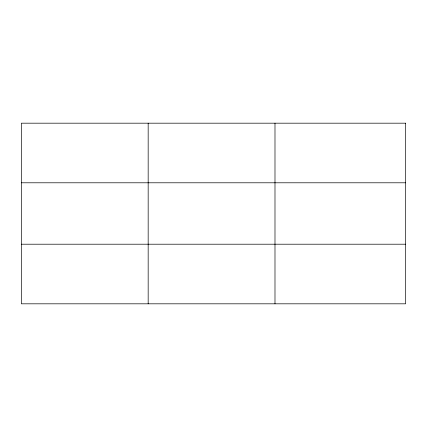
<?xml version="1.0" encoding="UTF-8"?>
<svg xmlns="http://www.w3.org/2000/svg" width="427" height="427" viewBox="0 0 427 427"><rect width="100%" height="100%" fill="white"/><g stroke="black" fill="none" stroke-linecap="round" stroke-linejoin="round"><path stroke-width="0.64" d="M148.169 123.184L148.169 303.816M274.988 123.184L274.988 303.816M21.35 182.793L405.65 182.793M21.35 244.207L405.65 244.207M405.65 123.184L405.65 303.816L21.35 303.816L21.35 123.184L405.65 123.184"/></g></svg>
